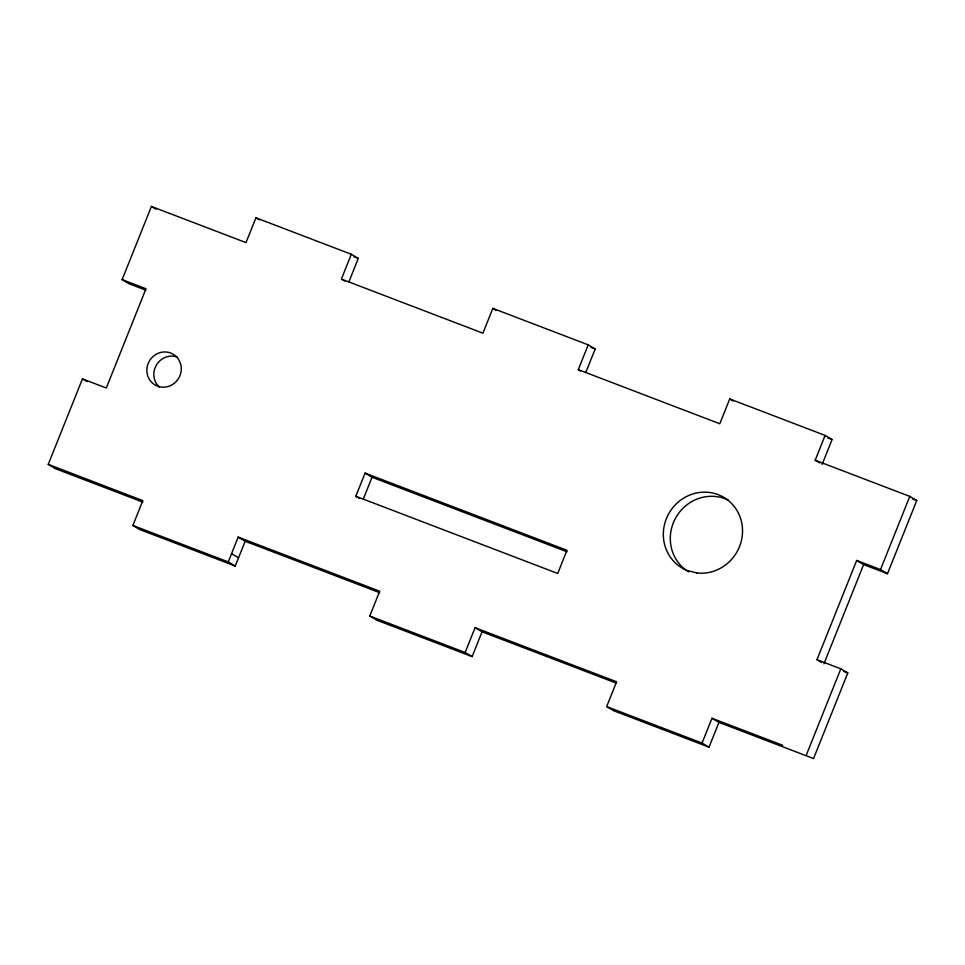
<?xml version="1.0" encoding="UTF-8"?>
<svg xmlns="http://www.w3.org/2000/svg" width="965" height="965" viewBox="0 0 965 965"><rect width="100%" height="100%" fill="white"/><g stroke="black" fill="none" stroke-linecap="round" stroke-linejoin="round"><path stroke-width="1.45" d="M142.82 502.114L55.174 468.604L48.25 464.358L82.447 378.883L106.295 388.002L145.98 288.764L122.133 279.645L151.409 206.45L246.003 242.613L255.93 217.813L351.32 254.278L358.292 258.403L348.92 281.84M235.243 566.057L228.271 561.919L238.198 537.119L245.158 541.244L235.243 566.057L139.853 529.58L132.881 525.455L142.808 500.642L48.25 464.358M351.32 254.278L341.405 279.09L482.91 333.19L492.838 308.378L588.228 344.855L595.188 348.98L585.815 372.406M355.808 496.263L365.072 473.115L566.986 550.303L557.722 573.463L355.808 496.263L359.294 498.326M363.322 499.038L372.032 477.241L365.072 473.115M472.138 656.622L465.166 652.497L475.094 627.684L482.054 631.81L472.138 656.622L376.736 620.157L369.776 616.02L379.703 591.207L238.198 537.119M580.616 371.043L578.3 369.667L588.228 344.855M709.022 747.187L702.062 743.062L711.989 718.25L718.949 722.387L709.022 747.187L613.631 710.723L606.671 706.597L616.587 681.785L475.094 627.684M822.156 464.358L832.071 439.545L825.111 435.42L729.721 398.943L719.794 423.756L578.3 369.667M819.828 462.983L815.184 460.233L825.111 435.42M821.613 662.46L816.969 659.71L856.667 560.472L880.514 569.579L887.474 573.717L916.75 500.521L909.79 496.396L815.184 460.233M823.929 663.836L863.627 564.597L856.667 560.472M806.583 754.425L840.817 668.829L816.969 659.71M880.514 569.579L909.79 496.396M840.817 668.829L847.789 672.955L813.543 758.55L718.949 722.387M354.083 256.799L358.292 258.403M590.978 347.364L595.188 348.98M827.861 437.941L832.071 439.545M912.576 498.929L916.75 500.521M145.932 290.212L129.105 283.77L122.133 279.645M863.627 564.597L887.474 573.717M372.032 477.241L566.938 551.751M843.579 671.351L847.789 672.955M711.989 718.25L782.736 745.306M245.158 541.244L379.655 592.667M482.054 631.81L616.551 683.232M132.881 525.455L228.271 561.919M369.776 616.02L465.166 652.497M606.671 706.597L702.062 743.062M729.721 398.943L733.195 401.006M492.838 308.378L496.312 310.441M255.93 217.813L259.416 219.875M342.563 279.778L344.879 281.153M151.409 206.45L156.053 209.2M82.447 378.883L87.091 381.633M231.588 553.657L238.548 557.782M159.382 387.158A17.84 16.996 -59.3 0 1 156.523 364.842A17.84 16.996 -59.3 0 1 177.656 357.159M688.636 571.895A41.025 39.095 -59.3 0 1 675.705 517.855A41.025 39.095 -59.3 0 1 728.587 500.304M696.814 572.957L686.899 570.399A41.025 39.095 -59.3 0 1 676.887 503.296A41.025 39.095 -59.3 0 1 740.987 519.809A41.025 39.095 -59.3 0 1 696.814 572.957M170.636 385.566A17.84 16.996 -59.3 0 0 174.581 355.168A17.84 16.996 -59.3 0 0 147.006 367.979A17.84 16.996 -59.3 0 0 170.636 385.566"/></g></svg>
